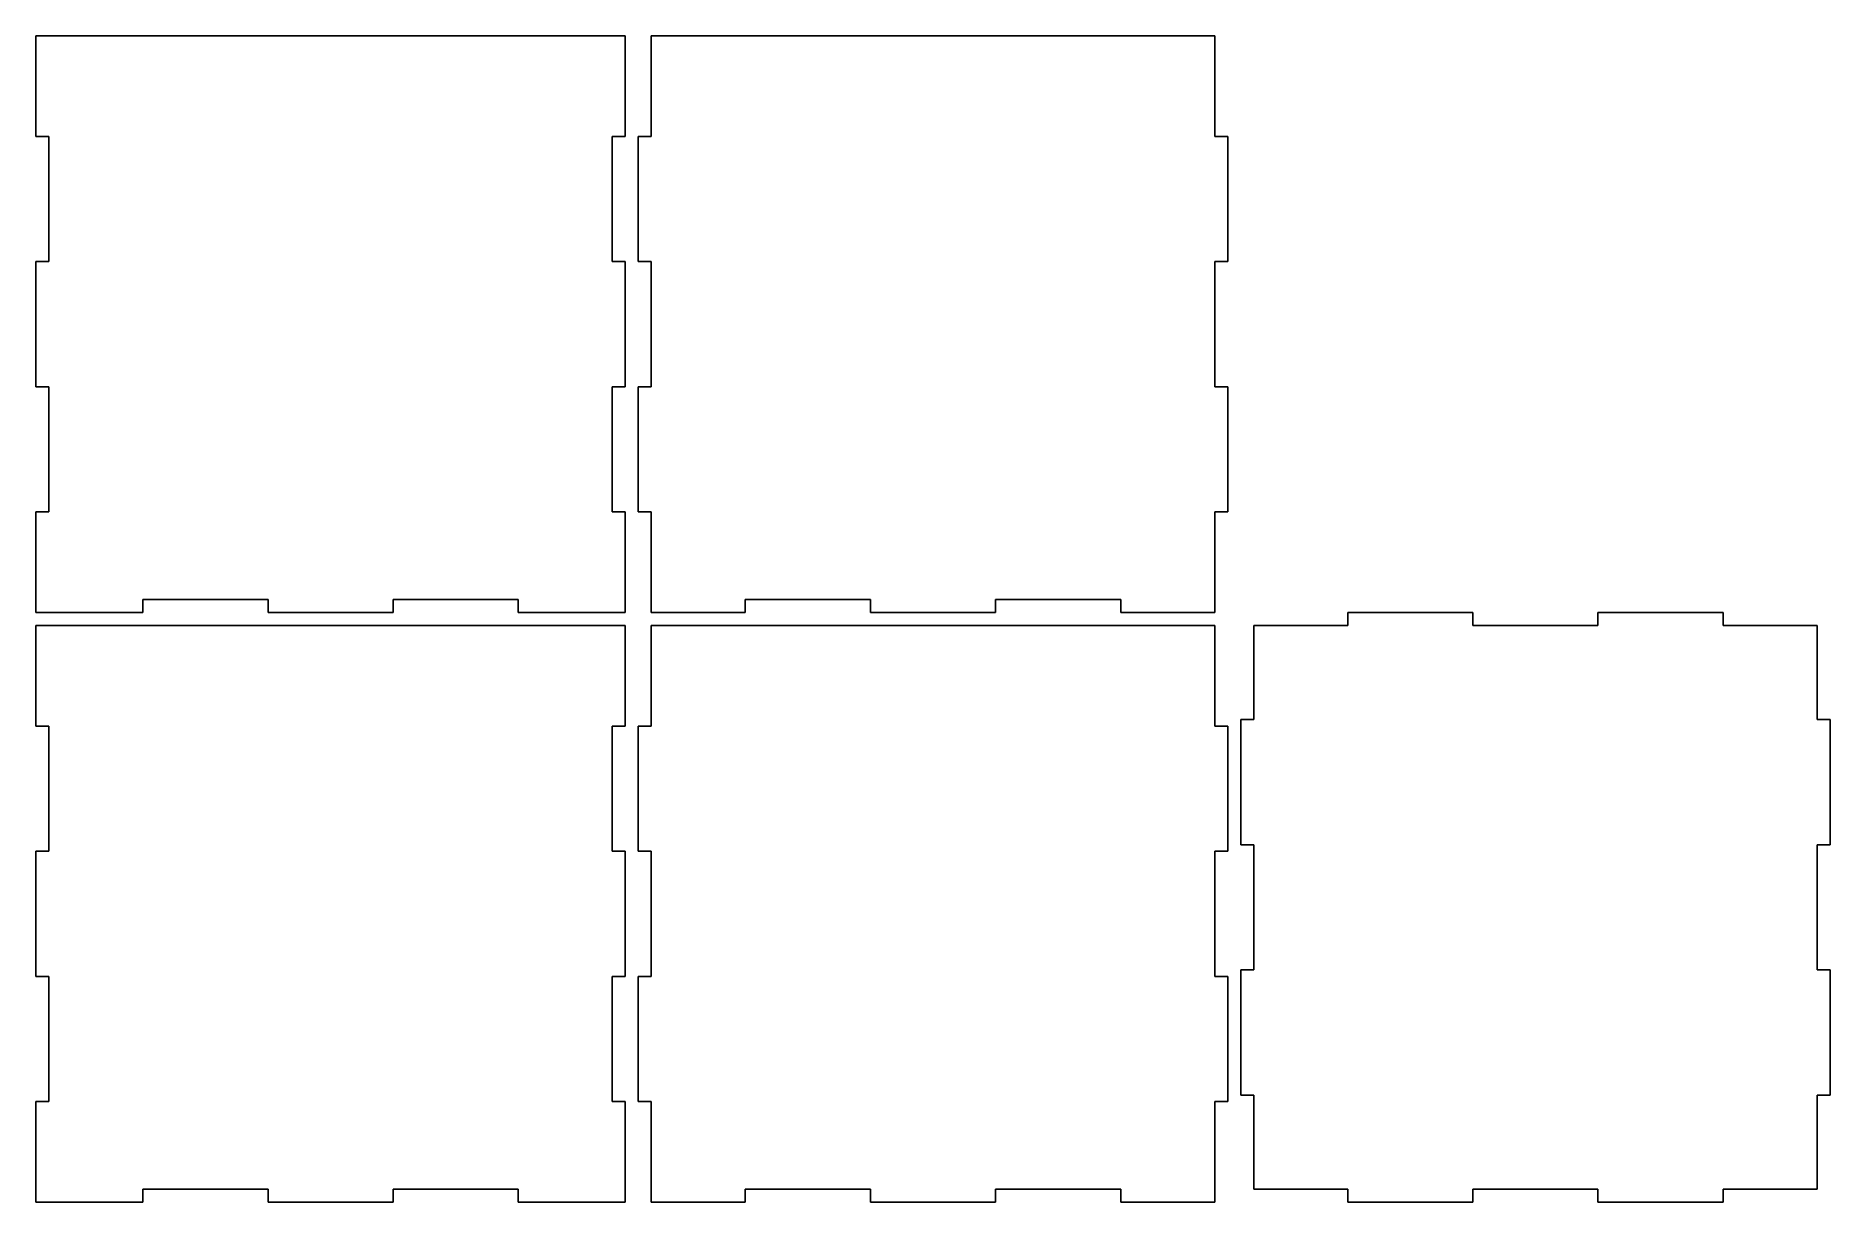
# Model space of a CAD drawing. Header units: millimetres. Extents: x 0 to 414, y 3 to 272.
import ezdxf

# ---------------------------------------------------------------- set-up
doc = ezdxf.new("R2010")
doc.units = ezdxf.units.MM

msp = doc.modelspace()

# ---------------------------------------------------------------- linework, layer by layer
at = {"layer": 'back_outsideCutPath'}
for p, q in [((0, 272), (0, 248.8125)), ((136, 272), (0, 272)), ((136, 248.8125), (136, 272)), ((0, 248.8125), (3, 248.8125)), ((3, 248.8125), (3, 219.9375)), ((133, 219.9375), (133, 248.8125)), ((133, 248.8125), (136, 248.8125)), ((3, 219.9375), (0, 219.9375)), ((0, 219.9375), (0, 191.0625)), ((136, 219.9375), (133, 219.9375)), ((136, 191.0625), (136, 219.9375)), ((0, 191.0625), (3, 191.0625)), ((3, 191.0625), (3, 162.1875)), ((133, 162.1875), (133, 191.0625)), ((133, 191.0625), (136, 191.0625)), ((3, 162.1875), (0, 162.1875)), ((0, 162.1875), (0, 139)), ((136, 162.1875), (133, 162.1875)), ((136, 139), (136, 162.1875)), ((24.6875, 139), (24.6875, 142)), ((24.6875, 142), (53.5625, 142)), ((53.5625, 142), (53.5625, 139)), ((82.4375, 139), (82.4375, 142)), ((82.4375, 142), (111.3125, 142)), ((111.3125, 142), (111.3125, 139)), ((0, 139), (24.6875, 139)), ((53.5625, 139), (82.4375, 139)), ((111.3125, 139), (136, 139))]:
    msp.add_line(p, q, dxfattribs=at)
at = {"layer": 'bottom_outsideCutPath'}
for p, q in [((331.5625, 139), (302.6875, 139)), ((302.6875, 139), (302.6875, 136)), ((331.5625, 136), (331.5625, 139)), ((389.3125, 139), (360.4375, 139)), ((360.4375, 139), (360.4375, 136)), ((389.3125, 136), (389.3125, 139)), ((281, 136), (281, 114.3125)), ((302.6875, 136), (281, 136)), ((360.4375, 136), (331.5625, 136)), ((411, 136), (389.3125, 136)), ((411, 114.3125), (411, 136)), ((281, 114.3125), (278, 114.3125)), ((278, 114.3125), (278, 85.4375)), ((414, 114.3125), (411, 114.3125)), ((414, 85.4375), (414, 114.3125)), ((278, 85.4375), (281, 85.4375)), ((281, 85.4375), (281, 56.5625)), ((411, 56.5625), (411, 85.4375)), ((411, 85.4375), (414, 85.4375)), ((281, 56.5625), (278, 56.5625)), ((278, 56.5625), (278, 27.6875)), ((414, 56.5625), (411, 56.5625)), ((414, 27.6875), (414, 56.5625)), ((278, 27.6875), (281, 27.6875)), ((281, 27.6875), (281, 6)), ((411, 6), (411, 27.6875)), ((411, 27.6875), (414, 27.6875)), ((281, 6), (302.6875, 6)), ((302.6875, 6), (302.6875, 3)), ((331.5625, 3), (331.5625, 6)), ((331.5625, 6), (360.4375, 6)), ((360.4375, 6), (360.4375, 3)), ((389.3125, 3), (389.3125, 6)), ((389.3125, 6), (411, 6)), ((302.6875, 3), (331.5625, 3)), ((360.4375, 3), (389.3125, 3))]:
    msp.add_line(p, q, dxfattribs=at)
at = {"layer": 'front_outsideCutPath'}
for p, q in [((0, 136), (0, 112.8125)), ((136, 136), (0, 136)), ((136, 112.8125), (136, 136)), ((0, 112.8125), (3, 112.8125)), ((3, 112.8125), (3, 83.9375)), ((133, 83.9375), (133, 112.8125)), ((133, 112.8125), (136, 112.8125)), ((3, 83.9375), (0, 83.9375)), ((0, 83.9375), (0, 55.0625)), ((136, 83.9375), (133, 83.9375)), ((136, 55.0625), (136, 83.9375)), ((0, 55.0625), (3, 55.0625)), ((3, 55.0625), (3, 26.1875)), ((133, 26.1875), (133, 55.0625)), ((133, 55.0625), (136, 55.0625)), ((3, 26.1875), (0, 26.1875)), ((0, 26.1875), (0, 3)), ((136, 26.1875), (133, 26.1875)), ((136, 3), (136, 26.1875)), ((24.6875, 3), (24.6875, 6)), ((24.6875, 6), (53.5625, 6)), ((53.5625, 6), (53.5625, 3)), ((82.4375, 3), (82.4375, 6)), ((82.4375, 6), (111.3125, 6)), ((111.3125, 6), (111.3125, 3)), ((0, 3), (24.6875, 3)), ((53.5625, 3), (82.4375, 3)), ((111.3125, 3), (136, 3))]:
    msp.add_line(p, q, dxfattribs=at)
at = {"layer": 'left_outsideCutPath'}
for p, q in [((142, 136), (142, 112.8125)), ((272, 136), (142, 136)), ((272, 112.8125), (272, 136)), ((142, 112.8125), (139, 112.8125)), ((139, 112.8125), (139, 83.9375)), ((275, 112.8125), (272, 112.8125)), ((275, 83.9375), (275, 112.8125)), ((139, 83.9375), (142, 83.9375)), ((142, 83.9375), (142, 55.0625)), ((272, 55.0625), (272, 83.9375)), ((272, 83.9375), (275, 83.9375)), ((142, 55.0625), (139, 55.0625)), ((139, 55.0625), (139, 26.1875)), ((275, 55.0625), (272, 55.0625)), ((275, 26.1875), (275, 55.0625)), ((139, 26.1875), (142, 26.1875)), ((142, 26.1875), (142, 3)), ((272, 3), (272, 26.1875)), ((272, 26.1875), (275, 26.1875)), ((163.6875, 3), (163.6875, 6)), ((163.6875, 6), (192.5625, 6)), ((192.5625, 6), (192.5625, 3)), ((221.4375, 3), (221.4375, 6)), ((221.4375, 6), (250.3125, 6)), ((250.3125, 6), (250.3125, 3)), ((142, 3), (163.6875, 3)), ((192.5625, 3), (221.4375, 3)), ((250.3125, 3), (272, 3))]:
    msp.add_line(p, q, dxfattribs=at)
at = {"layer": 'right_outsideCutPath'}
for p, q in [((142, 272), (142, 248.8125)), ((272, 272), (142, 272)), ((272, 248.8125), (272, 272)), ((142, 248.8125), (139, 248.8125)), ((139, 248.8125), (139, 219.9375)), ((275, 248.8125), (272, 248.8125)), ((275, 219.9375), (275, 248.8125)), ((139, 219.9375), (142, 219.9375)), ((142, 219.9375), (142, 191.0625)), ((272, 191.0625), (272, 219.9375)), ((272, 219.9375), (275, 219.9375)), ((142, 191.0625), (139, 191.0625)), ((139, 191.0625), (139, 162.1875)), ((275, 191.0625), (272, 191.0625)), ((275, 162.1875), (275, 191.0625)), ((139, 162.1875), (142, 162.1875)), ((142, 162.1875), (142, 139)), ((272, 139), (272, 162.1875)), ((272, 162.1875), (275, 162.1875)), ((163.6875, 139), (163.6875, 142)), ((163.6875, 142), (192.5625, 142)), ((192.5625, 142), (192.5625, 139)), ((221.4375, 139), (221.4375, 142)), ((221.4375, 142), (250.3125, 142)), ((250.3125, 142), (250.3125, 139)), ((142, 139), (163.6875, 139)), ((192.5625, 139), (221.4375, 139)), ((250.3125, 139), (272, 139))]:
    msp.add_line(p, q, dxfattribs=at)

doc.saveas('drawing.dxf')
